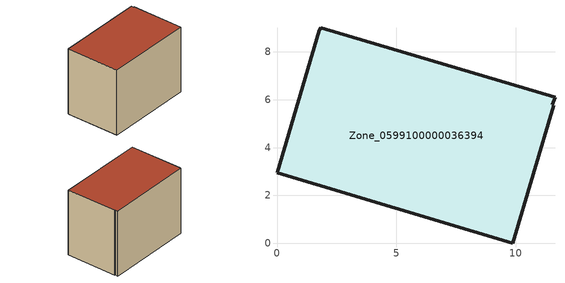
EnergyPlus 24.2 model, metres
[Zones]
Zone_0599100000036394
 floor ground (C_G): 11.58,5.78 9.87,0 0,2.94 1.77,8.91 1.84,9.01 11.63,6.1 11.53,5.8 z0.57
 wall outside (C_F): 9.87,0 11.58,5.78 11.53,5.8 11.63,6.1 1.84,9.01 1.77,8.91 0,2.94 9.87,0 z0.57:8.35
 roof outside (C_R): 11.63,6.1 1.84,9.01 1.77,8.91 0,2.94 9.87,0 11.58,5.78 11.53,5.8 z8.35
[BUILDING]
Pand.0599100000036394: North Axis=0; Terrain=City; Loads Convergence Tolerance Value=0.04; Temperature Convergence Tolerance Value=0.4; Solar Distribution=FullExterior; Maximum Number of Warmup Days=25; Minimum Number of Warmup Days=1
[Site:Location]
Rotterdam.The.Hague.AP_ZH_NLD Design_Conditions: Latitude=51.96; Longitude=4.45; Time Zone=1; Elevation=-4.5
[SITE:GROUNDTEMPERATURE:BUILDINGSURFACE]
18, 18, 18, 18, 18, 18, 18, 18, 18, 18, 18, 18
[MATERIAL] Thermal Absorptance=0.9; Solar Absorptance=0.7; Visible Absorptance=0.7
Name | Roughness | Thickness | Conductivity | Density | Specific Heat
G.TC.1965-1974 | MediumSmooth | 0.15 | 0.882353 | 540 | 1210
F.TC.1965-1974 | Rough | 0.3 | 0.697674 | 1920 | 840
R.TC.1965-1974 | MediumRough | 0.2 | 0.232558 | 1500 | 1000
[CONSTRUCTION]
C_G: G.TC.1965-1974
C_F: F.TC.1965-1974
C_R: R.TC.1965-1974
[ZONE]
Zone_0599100000036394: Type=1; Multiplier=1; Ceiling Height=Autocalculate; Volume=Autocalculate; Floor Area=autocalculate; Part of Total Floor Area=Yes
[ZONEINFILTRATION:DESIGNFLOWRATE]
Infil_Zone_0599100000036394: Zone or ZoneList or Space or SpaceList=Zone_0599100000036394; Schedule=AlwaysOn; Design Flow Rate Calculation Method=Flow/Area; Flow Rate per Floor Area=0.003; Constant Term Coefficient=1; Temperature Term Coefficient=0; Velocity Term Coefficient=0; Velocity Squared Term Coefficient=0
[HVACTEMPLATE:ZONE:IDEALLOADSAIRSYSTEM]
Zone_0599100000036394: Maximum Heating Supply Air Temperature=50; Minimum Cooling Supply Air Temperature=13; Maximum Heating Supply Air Humidity Ratio=0.0156; Minimum Cooling Supply Air Humidity Ratio=0.0077; Heating Limit=NoLimit; Cooling Limit=NoLimit; Dehumidification Control Type=ConstantSensibleHeatRatio; Cooling Sensible Heat Ratio=0.7; Dehumidification Setpoint=60; Humidification Control Type=None; Humidification Setpoint=30; Outdoor Air Method=None; Outdoor Air Flow Rate per Person=0.00944; Outdoor Air Flow Rate per Zone Floor Area=0; Outdoor Air Flow Rate per Zone=0; Demand Controlled Ventilation Type=None; Outdoor Air Economizer Type=NoEconomizer; Heat Recovery Type=None; Sensible Heat Recovery Effectiveness=0.7; Latent Heat Recovery Effectiveness=0.65
[ZONECONTROL:THERMOSTAT]
ThermostatControl_Zone_0599100000036394: Zone or ZoneList=Zone_0599100000036394; Control Type Schedule=DualSetpointControlType; Control 1=Thermostat_Zone_0599100000036394; Temperature Difference Between Cutout And Setpoint=0
[THERMOSTATSETPOINT:DUALSETPOINT]
Thermostat_Zone_0599100000036394: Heating Setpoint Temperature Schedule=HeatingSetpoint_Zone_0599100000036394; Cooling Setpoint Temperature Schedule=CoolingSetpoint_Zone_0599100000036394
[SCHEDULE:COMPACT]
HeatingSetpoint_Zone_0599100000036394: Through: 12/31, For: AllDays, Until: 24:00, 21
CoolingSetpoint_Zone_0599100000036394: Through: 12/31, For: AllDays, Until: 24:00, 24
DualSetpointControlType: Through: 12/31, For: AllDays, Until: 24:00, 4
AlwaysOn: Through: 12/31, For: AllDays, Until: 24:00, 1
